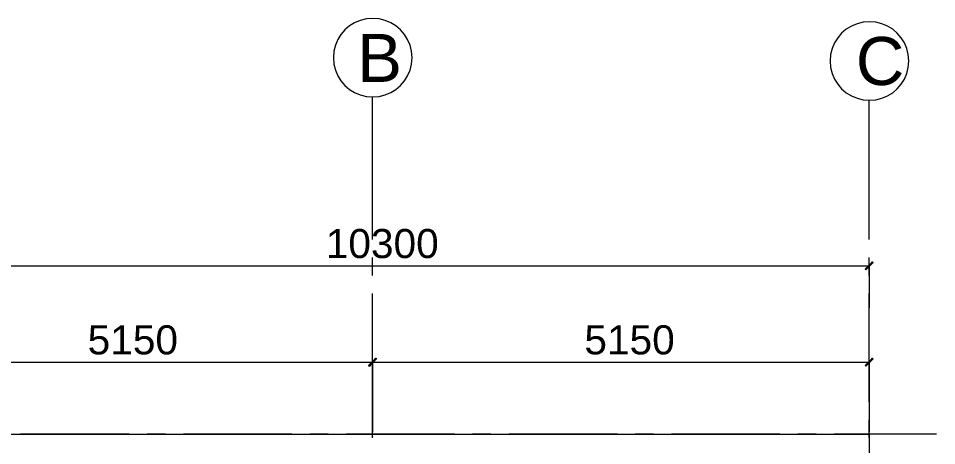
# Model space of a CAD drawing. Header units: millimetres. Extents: x -5796 to 14097, y -6464 to 19186.
# Drawn here: x 1475 to 10998, y 14751 to 19186 of the extents above; entities that cross this region are included whole.
import ezdxf

# ---------------------------------------------------------------- set-up
doc = ezdxf.new("R2010")
doc.units = ezdxf.units.MM
for name, color, linetype in [('ARCH-FILL', 8, 'Continuous'), ('ARCH-LINES', 7, 'Continuous'), ('ARCH-TEXT', 7, 'Continuous')]:
    doc.layers.add(name, color=color, linetype=linetype)
doc.styles.add('Arial', font='arial.ttf')

msp = doc.modelspace()

# ---------------------------------------------------------------- hatches: boundary and pattern name
at = {"layer": 'ARCH-FILL', "true_color": 0x767676}
h = msp.add_hatch(color=7, dxfattribs=at)
h.dxf.hatch_style = 1
h.paths.add_polyline_path([(10258.7, 16583.7), (10265.1, 16577.3), (10331.7, 16659.9), (10258.7, 16583.7), (10331.7, 16659.9), (10341.3, 16653.5), (10265.1, 16577.3)])
h = msp.add_hatch(color=7, dxfattribs=at)
h.dxf.hatch_style = 1
h.paths.add_polyline_path([(5107.1, 15583.8), (5116.7, 15577.5), (5183.3, 15660), (5107.1, 15583.8), (5183.3, 15660), (5189.7, 15653.7), (5116.7, 15577.5)])
h = msp.add_hatch(color=7, dxfattribs=at)
h.dxf.hatch_style = 1
h.paths.add_polyline_path([(5189.7, 15650.5), (5183.3, 15660), (5116.7, 15577.5), (5189.7, 15650.5), (5116.7, 15577.5), (5107.1, 15583.8), (5183.3, 15660)])
h = msp.add_hatch(color=7, dxfattribs=at)
h.dxf.hatch_style = 1
h.paths.add_polyline_path([(10258.7, 15583.8), (10265.1, 15577.5), (10331.7, 15660), (10258.7, 15583.8), (10331.7, 15660), (10341.3, 15650.5), (10265.1, 15577.5)])

# ---------------------------------------------------------------- linework, layer by layer
at = {"layer": 'ARCH-LINES', "lineweight": 5}
for points in [[(5150, 19186.5), (5083.8, 19181.1), (5021.1, 19165.7), (4962.6, 19140.9), (4909.1, 19107.8), (4861.6, 19067), (4820.8, 19019.5), (4787.7, 18966), (4762.9, 18907.5), (4747.5, 18844.7), (4742.1, 18778.6)], [(5557.9, 18778.6), (5552.5, 18844.7), (5537.1, 18907.5), (5512.3, 18966), (5479.2, 19019.5), (5438.4, 19067), (5390.9, 19107.8), (5337.4, 19140.9), (5278.9, 19165.7), (5216.2, 19181.1), (5150, 19186.5)], [(10301.6, 19151.5), (10235.4, 19146.2), (10172.7, 19130.8), (10114.1, 19106), (10060.7, 19072.8), (10013.2, 19032.1), (9972.4, 18984.6), (9939.2, 18931.1), (9914.5, 18872.6), (9899.1, 18809.8), (9893.7, 18743.7)], [(10709.5, 18743.7), (10704.1, 18809.8), (10688.7, 18872.6), (10663.9, 18931.1), (10630.8, 18984.6), (10590, 19032.1), (10542.5, 19072.8), (10489, 19106), (10430.5, 19130.8), (10367.7, 19146.2), (10301.6, 19151.5)], [(4742.1, 18778.6), (4747.5, 18712.4), (4762.9, 18649.7), (4787.7, 18591.1), (4820.8, 18537.7), (4861.6, 18490.2), (4909.1, 18449.4), (4962.6, 18416.2), (5021.1, 18391.5), (5083.8, 18376.1), (5150, 18370.7)], [(5150, 18370.7), (5216.2, 18376.1), (5278.9, 18391.5), (5337.4, 18416.2), (5390.9, 18449.4), (5438.4, 18490.2), (5479.2, 18537.7), (5512.3, 18591.1), (5537.1, 18649.7), (5552.5, 18712.4), (5557.9, 18778.6)], [(9893.7, 18743.7), (9899.1, 18677.5), (9914.5, 18614.8), (9939.2, 18556.2), (9972.4, 18502.8), (10013.2, 18455.3), (10060.7, 18414.5), (10114.1, 18381.3), (10172.7, 18356.6), (10235.4, 18341.1), (10301.6, 18335.8)], [(10301.6, 18335.8), (10367.7, 18341.1), (10430.5, 18356.6), (10489, 18381.3), (10542.5, 18414.5), (10590, 18455.3), (10630.8, 18502.8), (10663.9, 18556.2), (10688.7, 18614.8), (10704.1, 18677.5), (10709.5, 18743.7)], [(5148.4, 17837.5), (5148.4, 18367.5)], [(10300, 17805.7), (10300, 18335.8)], [(5148.4, 16891.6), (5148.4, 18037.4)], [(10300, 16891.6), (10300, 18037.4)], [(5148.4, 16517), (5148.4, 16704.3)], [(10300, 16517), (10300, 16704.3)], [(5148.4, 15206.1), (5148.4, 16329.8)], [(10300, 15206.1), (10300, 16329.8)], [(5148.4, 14831.6), (5148.4, 15018.8)], [(10300, 14831.6), (10300, 15018.8)], [(2625, 14869.7), (1498.2, 14869.7)], [(2999.5, 14869.7), (2812.3, 14869.7)], [(4310.4, 14869.7), (3186.8, 14869.7)], [(4688.2, 14869.7), (4500.9, 14869.7)], [(5999.1, 14869.7), (4875.4, 14869.7)], [(6373.6, 14869.7), (6186.3, 14869.7)], [(7687.7, 14869.7), (6560.9, 14869.7)], [(8062.2, 14869.7), (7875, 14869.7)], [(9373.2, 14869.7), (8249.5, 14869.7)], [(9747.7, 14869.7), (9560.4, 14869.7)], [(10998.3, 14869.7), (9935, 14869.7)]]:
    msp.add_lwpolyline(points, dxfattribs=at)
at = {"layer": 'ARCH-LINES', "lineweight": 5, "true_color": 0x767676}
for points in [[(0, 16618.6), (10300, 16618.6)], [(10331.7, 16659.9), (10258.7, 16583.7)], [(10258.7, 16583.7), (10265.1, 16577.3)], [(10265.1, 16577.3), (10331.7, 16659.9)], [(10265.1, 16577.3), (10331.7, 16659.9)], [(10341.3, 16653.5), (10265.1, 16577.3)], [(10300, 16618.6), (10300, 16180.6)], [(10331.7, 16659.9), (10341.3, 16653.5)], [(0, 15618.8), (5148.4, 15618.8)], [(5183.3, 15660), (5107.1, 15583.8)], [(5107.1, 15583.8), (5183.3, 15660)], [(5116.7, 15577.5), (5183.3, 15660)], [(5116.7, 15577.5), (5183.3, 15660)], [(5183.3, 15660), (5116.7, 15577.5)], [(5183.3, 15660), (5116.7, 15577.5)], [(5189.7, 15653.7), (5116.7, 15577.5)], [(5116.7, 15577.5), (5189.7, 15650.5)], [(5148.4, 15618.8), (5148.4, 14891.9)], [(5148.4, 14891.9), (5148.4, 15618.8)], [(5148.4, 15618.8), (10300, 15618.8)], [(5183.3, 15660), (5189.7, 15653.7)], [(5189.7, 15650.5), (5183.3, 15660)], [(10331.7, 15660), (10258.7, 15583.8)], [(10265.1, 15577.5), (10331.7, 15660)], [(10265.1, 15577.5), (10331.7, 15660)], [(10341.3, 15650.5), (10265.1, 15577.5)], [(10300, 15618.8), (10300, 14891.9)], [(10331.7, 15660), (10341.3, 15650.5)], [(5107.1, 15583.8), (5116.7, 15577.5)], [(5116.7, 15577.5), (5107.1, 15583.8)], [(10258.7, 15583.8), (10265.1, 15577.5)]]:
    msp.add_lwpolyline(points, dxfattribs=at)
at = {"layer": 'ARCH-LINES', "lineweight": 9}
for points in [[(0, 14869.7), (10300, 14869.7)], [(10300, 14869.7), (10300, 12870)]]:
    msp.add_lwpolyline(points, dxfattribs=at)

# ---------------------------------------------------------------- texts
at = {"layer": 'ARCH-TEXT', "style": 'Arial'}
for s, height, p in [('B', 498.5, (4989.7, 18526.2)), ('C', 498.5, (10160.3, 18494.5)), ('10300', 301.67, (4662.8, 16698)), ('5150', 301.67, (2193.3, 15698.1)), ('5150', 301.67, (7344.9, 15698.1))]:
    msp.add_text(s, height=height, dxfattribs=at).set_placement(p)

doc.saveas('drawing.dxf')
